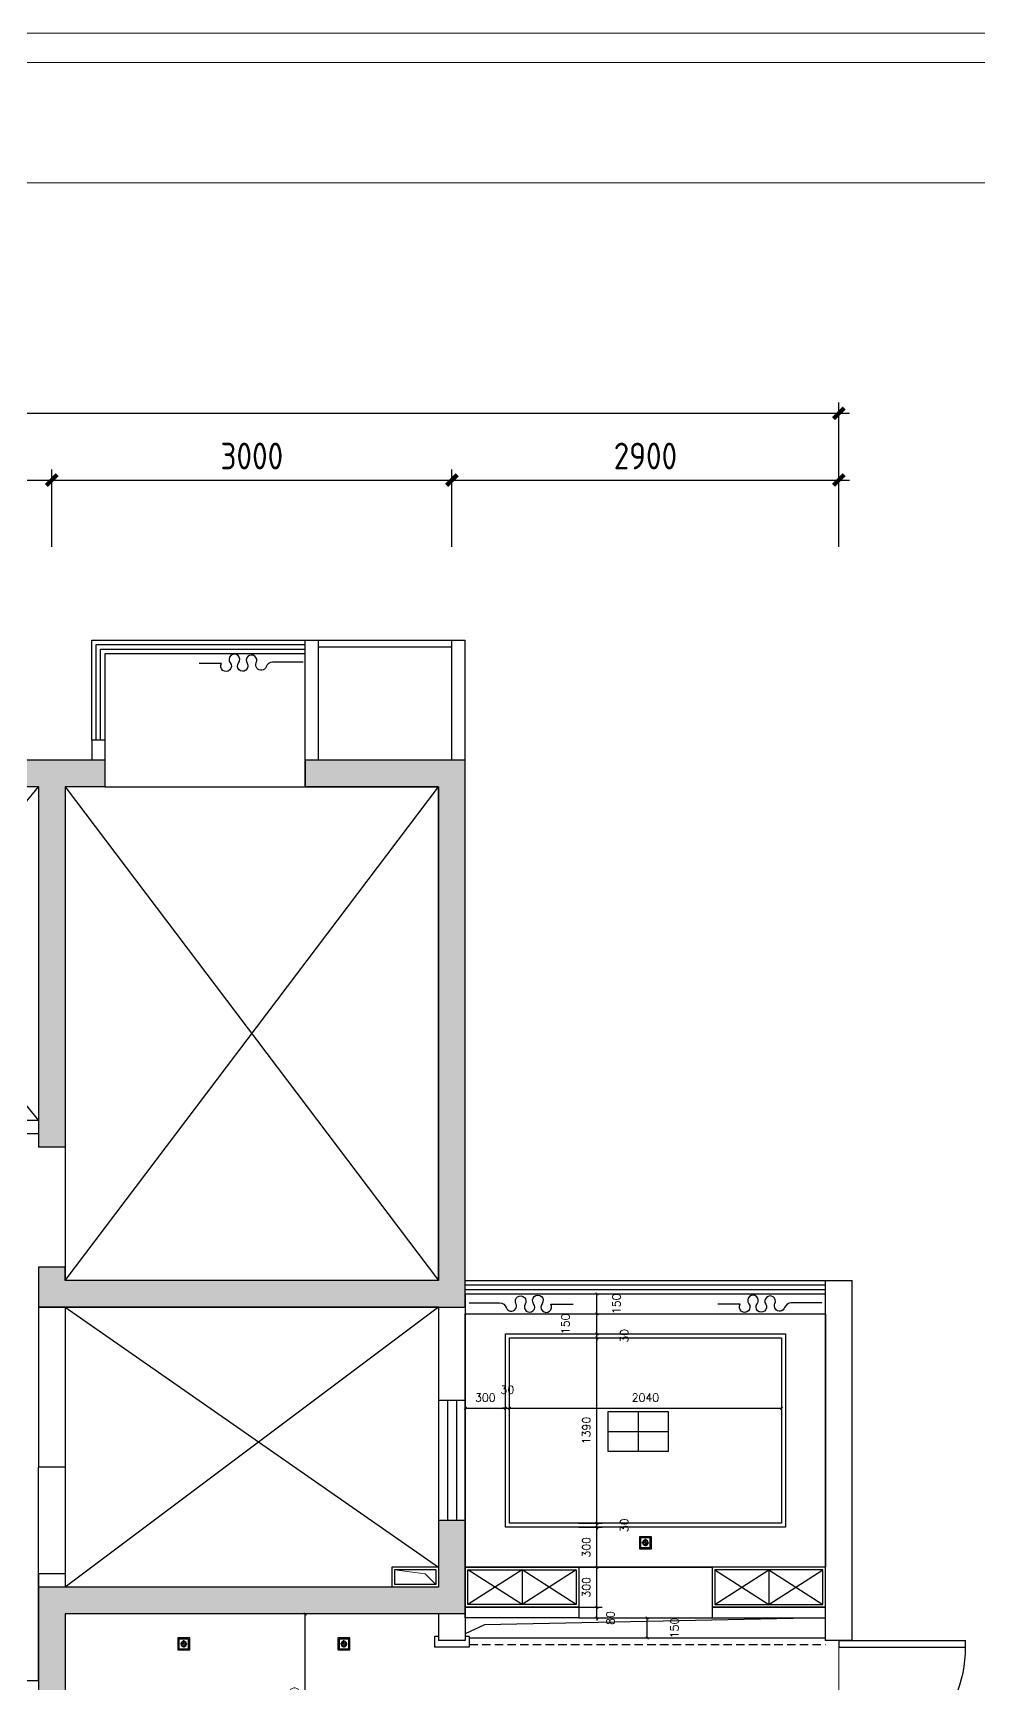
# Model space of a CAD drawing. Extents: x 643133 to 135659452, y -425133 to -387116.
# Drawn here: x 781572 to 788662, y -399492 to -387116 of the extents above; entities that cross this region are included whole.
import ezdxf

# ---------------------------------------------------------------- set-up
doc = ezdxf.new("R2010")
doc.units = 0
doc.header["$LTSCALE"] = 10
doc.header["$MEASUREMENT"] = 0
doc.linetypes.add('DASHED2', pattern=[9.525, 6.35, -3.175])
for name, color, linetype in [('30', 30, 'Continuous'), ('34', 34, 'Continuous'), ('38', 38, 'Continuous')]:
    doc.layers.add(name, color=color, linetype=linetype)
doc.layers.add('极细线', color=250, linetype='Continuous', lineweight=9)
doc.styles.get("Standard").update_dxf_attribs({"font": 'gbenor.shx', "bigfont": 'gbcbig.shx'})
doc.styles.add('外部标注', font='complex.shx')
doc.dimstyles.new('平面布局内部', dxfattribs={"dimtxt": 60, "dimasz": 20, "dimexe": 40, "dimexo": 0, "dimgap": 50, "dimtad": 1, "dimdec": 0, "dimzin": 0, "dimdsep": 46, "dimtxsty": '外部标注', "dimblk": 'ARCHTICK', "dimcen": 5, "dimclrt": 56, "dimadec": 0, "dimazin": 0, "dimtfac": 1, "dimtdec": 0, "dimtmove": 2, "dimatfit": 3, "dimldrblk": 'DOT', "dimfxl": 40, "dimtolj": 1, "dimtzin": 0, "dimarcsym": 0})

# ---------------------------------------------------------------- blocks, each defined once
blk = doc.blocks.new('_ArchTick')
at = {"color": 0, "linetype": 'ByBlock', "const_width": 0.4}
blk.add_lwpolyline([(-0.5, -0.5), (0.5, 0.5)], dxfattribs=at)
blk = doc.blocks.new('A$C4FE514A6')
at = {"layer": '38'}
h = blk.add_hatch(color=256, dxfattribs=at)
h.paths.add_polyline_path([(218, 150), (202, 150, -0.198912), (186, 114, -0.198912), (150, 98), (150, 82, 0.198912), (198, 102, 0.198912)])
h.paths.add_polyline_path([(150, 218), (150, 202, -0.414214), (202, 150), (218, 150, 0.414214)])
h.paths.add_polyline_path([(150, 202), (150, 218, 0.198912), (102, 198, 0.198912), (82, 150), (98, 150, -0.198912), (114, 186, -0.198912)])
h.paths.add_polyline_path([(150, 82), (150, 98, -0.414214), (98, 150), (82, 150, 0.414214)])
at = {"layer": '34'}
for p, q in [((140, 150), (67, 150)), ((145, 150), (155, 150)), ((150, 160), (150, 247)), ((150, 145), (150, 155)), ((150, 140), (150, 62)), ((160, 150), (236, 150))]:
    blk.add_line(p, q, dxfattribs=at)
at = {"layer": '34', "linetype": 'ByBlock'}
blk.add_lwpolyline([(300, 0), (0, 0), (0, 300), (300, 300)], close=True, dxfattribs=at)
at = {"layer": '34'}
for radius in [67.7, 51.6]:
    blk.add_circle((150, 150), radius, dxfattribs=at)
at = {"layer": '38', "linetype": 'ByBlock'}
blk.add_lwpolyline([(270, 30), (30, 30), (30, 270), (270, 270)], close=True, dxfattribs=at)
blk = doc.blocks.new('*D106')
at = {"layer": '34', "color": 0, "lineweight": -2}
for p, q in [((783705, -398967), (783572, -398967)), ((783612, -400267), (783612, -398967)), ((783713, -400267), (783572, -400267))]:
    blk.add_line(p, q, dxfattribs=at)
at = {"layer": 'Defpoints', "color": 0}
for p in [(783612, -398967), (783705, -398967), (783713, -400267)]:
    blk.add_point(p, dxfattribs=at)
at = {"layer": '34', "color": 0, "lineweight": -2, "xscale": 20, "yscale": 20, "zscale": 20}
for p, rotation in [((783612, -398967), 90), ((783612, -400267), 270)]:
    blk.add_blockref('_ArchTick', p, dxfattribs=dict(at, rotation=rotation))
at = {"layer": '34', "color": 56, "insert": (783532, -399617), "char_height": 60, "attachment_point": 5, "rotation": 90, "style": '外部标注'}
blk.add_mtext('\\A1;1300', dxfattribs=at)
blk = doc.blocks.new('_Dot')
at = {"color": 0, "linetype": 'ByBlock', "lineweight": -2}
blk.add_line((-0.5, 0), (-1, 0), dxfattribs=at)
at = {"color": 0, "linetype": 'ByBlock', "const_width": 0.5}
blk.add_lwpolyline([(-0.25, 0, 1), (0.25, 0, 1)], format="xyb", close=True, dxfattribs=at)
blk = doc.blocks.new('*D260')
at = {"layer": '34', "color": 0, "lineweight": -2}
for p, q in [((786124, -398997), (786215, -398997)), ((786175, -399147), (786175, -398997)), ((786124, -399147), (786215, -399147))]:
    blk.add_line(p, q, dxfattribs=at)
at = {"layer": 'Defpoints', "color": 0}
for p in [(786124, -398997), (786175, -398997), (786124, -399147)]:
    blk.add_point(p, dxfattribs=at)
at = {"layer": '34', "color": 0, "lineweight": -2, "xscale": 20, "yscale": 20, "zscale": 20}
for p, rotation in [((786175, -398997), 90), ((786175, -399147), 270)]:
    blk.add_blockref('_ArchTick', p, dxfattribs=dict(at, rotation=rotation))
at = {"layer": '34', "color": 56, "insert": (786380, -399072), "char_height": 60, "attachment_point": 5, "rotation": 90, "style": '外部标注'}
blk.add_mtext('\\A1;150', dxfattribs=at)
blk = doc.blocks.new('*D262')
at = {"layer": '34', "color": 0, "lineweight": -2}
for p, q in [((785662, -398917), (785839, -398917)), ((785662, -398997), (785839, -398997)), ((785799, -398917), (785799, -398897)), ((785799, -398997), (785799, -398917)), ((785799, -398997), (785799, -399017))]:
    blk.add_line(p, q, dxfattribs=at)
at = {"layer": 'Defpoints', "color": 0}
for p in [(785662, -398917), (785662, -398997), (785799, -398917)]:
    blk.add_point(p, dxfattribs=at)
at = {"layer": '34', "color": 0, "lineweight": -2, "xscale": 20, "yscale": 20, "zscale": 20}
for p, rotation in [((785799, -398917), 270), ((785799, -398997), 90)]:
    blk.add_blockref('_ArchTick', p, dxfattribs=dict(at, rotation=rotation))
at = {"layer": '34', "color": 56, "insert": (785900, -398997), "char_height": 60, "attachment_point": 5, "rotation": 90, "style": '外部标注'}
blk.add_mtext('\\A1;80', dxfattribs=at)
blk = doc.blocks.new('*D263')
at = {"layer": '34', "color": 0, "lineweight": -2}
for p, q in [((785662, -398617), (785839, -398617)), ((785799, -398917), (785799, -398617)), ((785662, -398917), (785839, -398917))]:
    blk.add_line(p, q, dxfattribs=at)
at = {"layer": 'Defpoints', "color": 0}
for p in [(785662, -398617), (785799, -398617), (785662, -398917)]:
    blk.add_point(p, dxfattribs=at)
at = {"layer": '34', "color": 0, "lineweight": -2, "xscale": 20, "yscale": 20, "zscale": 20}
for p, rotation in [((785799, -398617), 90), ((785799, -398917), 270)]:
    blk.add_blockref('_ArchTick', p, dxfattribs=dict(at, rotation=rotation))
at = {"layer": '34', "color": 56, "insert": (785719, -398767), "char_height": 60, "attachment_point": 5, "rotation": 90, "style": '外部标注'}
blk.add_mtext('\\A1;300', dxfattribs=at)
blk = doc.blocks.new('*D264')
at = {"layer": '34', "color": 0, "lineweight": -2}
for p, q in [((785662, -398317), (785839, -398317)), ((785799, -398617), (785799, -398317)), ((785662, -398617), (785839, -398617))]:
    blk.add_line(p, q, dxfattribs=at)
at = {"layer": 'Defpoints', "color": 0}
for p in [(785662, -398317), (785799, -398317), (785662, -398617)]:
    blk.add_point(p, dxfattribs=at)
at = {"layer": '34', "color": 0, "lineweight": -2, "xscale": 20, "yscale": 20, "zscale": 20}
for p, rotation in [((785799, -398317), 90), ((785799, -398617), 270)]:
    blk.add_blockref('_ArchTick', p, dxfattribs=dict(at, rotation=rotation))
at = {"layer": '34', "color": 56, "insert": (785719, -398467), "char_height": 60, "attachment_point": 5, "rotation": 90, "style": '外部标注'}
blk.add_mtext('\\A1;300', dxfattribs=at)
blk = doc.blocks.new('*D265')
at = {"layer": '34', "color": 0, "lineweight": -2}
for p, q in [((785660, -398287), (785839, -398287)), ((785662, -398317), (785839, -398317)), ((785799, -398287), (785799, -398267)), ((785799, -398317), (785799, -398287)), ((785799, -398317), (785799, -398337))]:
    blk.add_line(p, q, dxfattribs=at)
at = {"layer": 'Defpoints', "color": 0}
for p in [(785660, -398287), (785662, -398317), (785799, -398287)]:
    blk.add_point(p, dxfattribs=at)
at = {"layer": '34', "color": 0, "lineweight": -2, "xscale": 20, "yscale": 20, "zscale": 20}
for p, rotation in [((785799, -398287), 270), ((785799, -398317), 90)]:
    blk.add_blockref('_ArchTick', p, dxfattribs=dict(at, rotation=rotation))
at = {"layer": '34', "color": 56, "insert": (786004, -398302), "char_height": 60, "attachment_point": 5, "rotation": 90, "style": '外部标注'}
blk.add_mtext('\\A1;30', dxfattribs=at)
blk = doc.blocks.new('*D266')
at = {"layer": '34', "color": 0, "lineweight": -2}
for p, q in [((785737, -396897), (785839, -396897)), ((785799, -398287), (785799, -396897)), ((785660, -398287), (785839, -398287))]:
    blk.add_line(p, q, dxfattribs=at)
at = {"layer": 'Defpoints', "color": 0}
for p in [(785737, -396897), (785799, -396897), (785660, -398287)]:
    blk.add_point(p, dxfattribs=at)
at = {"layer": '34', "color": 0, "lineweight": -2, "xscale": 20, "yscale": 20, "zscale": 20}
for p, rotation in [((785799, -396897), 90), ((785799, -398287), 270)]:
    blk.add_blockref('_ArchTick', p, dxfattribs=dict(at, rotation=rotation))
at = {"layer": '34', "color": 56, "insert": (785719, -397592), "char_height": 60, "attachment_point": 5, "rotation": 90, "style": '外部标注'}
blk.add_mtext('\\A1;1390', dxfattribs=at)
blk = doc.blocks.new('*D267')
at = {"layer": '34', "color": 0, "lineweight": -2}
for p, q in [((785737, -396867), (785839, -396867)), ((785799, -396867), (785799, -396847)), ((785799, -396897), (785799, -396867)), ((785737, -396897), (785839, -396897)), ((785799, -396897), (785799, -396917))]:
    blk.add_line(p, q, dxfattribs=at)
at = {"layer": 'Defpoints', "color": 0}
for p in [(785737, -396867), (785799, -396867), (785737, -396897)]:
    blk.add_point(p, dxfattribs=at)
at = {"layer": '34', "color": 0, "lineweight": -2, "xscale": 20, "yscale": 20, "zscale": 20}
for p, rotation in [((785799, -396867), 270), ((785799, -396897), 90)]:
    blk.add_blockref('_ArchTick', p, dxfattribs=dict(at, rotation=rotation))
at = {"layer": '34', "color": 56, "insert": (786004, -396882), "char_height": 60, "attachment_point": 5, "rotation": 90, "style": '外部标注'}
blk.add_mtext('\\A1;30', dxfattribs=at)
blk = doc.blocks.new('*D268')
at = {"layer": '34', "color": 0, "lineweight": -2}
for p, q in [((785693, -396717), (785839, -396717)), ((785799, -396867), (785799, -396717)), ((785737, -396867), (785839, -396867))]:
    blk.add_line(p, q, dxfattribs=at)
at = {"layer": 'Defpoints', "color": 0}
for p in [(785693, -396717), (785799, -396717), (785737, -396867)]:
    blk.add_point(p, dxfattribs=at)
at = {"layer": '34', "color": 0, "lineweight": -2, "xscale": 20, "yscale": 20, "zscale": 20}
for p, rotation in [((785799, -396717), 90), ((785799, -396867), 270)]:
    blk.add_blockref('_ArchTick', p, dxfattribs=dict(at, rotation=rotation))
at = {"layer": '34', "color": 56, "insert": (785563, -396792), "char_height": 60, "attachment_point": 5, "rotation": 90, "style": '外部标注'}
blk.add_mtext('\\A1;150', dxfattribs=at)
blk = doc.blocks.new('*D269')
at = {"layer": '34', "color": 0, "lineweight": -2}
for p, q in [((785693, -396567), (785839, -396567)), ((785799, -396717), (785799, -396567)), ((785693, -396717), (785839, -396717))]:
    blk.add_line(p, q, dxfattribs=at)
at = {"layer": 'Defpoints', "color": 0}
for p in [(785693, -396567), (785799, -396567), (785693, -396717)]:
    blk.add_point(p, dxfattribs=at)
at = {"layer": '34', "color": 0, "lineweight": -2, "xscale": 20, "yscale": 20, "zscale": 20}
for p, rotation in [((785799, -396567), 90), ((785799, -396717), 270)]:
    blk.add_blockref('_ArchTick', p, dxfattribs=dict(at, rotation=rotation))
at = {"layer": '34', "color": 56, "insert": (785945, -396642), "char_height": 60, "attachment_point": 5, "rotation": 90, "style": '外部标注'}
blk.add_mtext('\\A1;150', dxfattribs=at)
blk = doc.blocks.new('*D270')
at = {"layer": '34', "color": 0, "lineweight": -2}
for p, q in [((784812, -397367), (784812, -397465)), ((785112, -397367), (785112, -397465)), ((784812, -397425), (785112, -397425))]:
    blk.add_line(p, q, dxfattribs=at)
at = {"layer": 'Defpoints', "color": 0}
for p in [(784812, -397367), (785112, -397367), (785112, -397425)]:
    blk.add_point(p, dxfattribs=at)
at = {"layer": '34', "color": 0, "lineweight": -2, "xscale": 20, "yscale": 20, "zscale": 20, "rotation": 180}
blk.add_blockref('_ArchTick', (784812, -397425), dxfattribs=at)
at = {"layer": '34', "color": 0, "lineweight": -2, "xscale": 20, "yscale": 20, "zscale": 20}
blk.add_blockref('_ArchTick', (785112, -397425), dxfattribs=at)
at = {"layer": '34', "color": 56, "insert": (784962, -397345), "char_height": 60, "attachment_point": 5, "style": '外部标注'}
blk.add_mtext('\\A1;300', dxfattribs=at)
blk = doc.blocks.new('*D271')
at = {"layer": '34', "color": 0, "lineweight": -2}
for p, q in [((785112, -397367), (785112, -397465)), ((785142, -397367), (785142, -397465)), ((785112, -397425), (785092, -397425)), ((785112, -397425), (785142, -397425)), ((785142, -397425), (785162, -397425))]:
    blk.add_line(p, q, dxfattribs=at)
at = {"layer": 'Defpoints', "color": 0}
for p in [(785112, -397367), (785142, -397367), (785142, -397425)]:
    blk.add_point(p, dxfattribs=at)
at = {"layer": '34', "color": 0, "lineweight": -2, "xscale": 20, "yscale": 20, "zscale": 20}
blk.add_blockref('_ArchTick', (785112, -397425), dxfattribs=at)
at = {"layer": '34', "color": 0, "lineweight": -2, "xscale": 20, "yscale": 20, "zscale": 20, "rotation": 180}
blk.add_blockref('_ArchTick', (785142, -397425), dxfattribs=at)
at = {"layer": '34', "color": 56, "insert": (785127, -397286), "char_height": 60, "attachment_point": 5, "style": '外部标注'}
blk.add_mtext('\\A1;30', dxfattribs=at)
blk = doc.blocks.new('*D272')
at = {"layer": '34', "color": 0, "lineweight": -2}
for p, q in [((785142, -397367), (785142, -397465)), ((787182, -397367), (787182, -397465)), ((785142, -397425), (787182, -397425))]:
    blk.add_line(p, q, dxfattribs=at)
at = {"layer": 'Defpoints', "color": 0}
for p in [(785142, -397367), (787182, -397367), (787182, -397425)]:
    blk.add_point(p, dxfattribs=at)
at = {"layer": '34', "color": 0, "lineweight": -2, "xscale": 20, "yscale": 20, "zscale": 20, "rotation": 180}
blk.add_blockref('_ArchTick', (785142, -397425), dxfattribs=at)
at = {"layer": '34', "color": 0, "lineweight": -2, "xscale": 20, "yscale": 20, "zscale": 20}
blk.add_blockref('_ArchTick', (787182, -397425), dxfattribs=at)
at = {"layer": '34', "color": 56, "insert": (786162, -397345), "char_height": 60, "attachment_point": 5, "style": '外部标注'}
blk.add_mtext('\\A1;2040', dxfattribs=at)

msp = doc.modelspace()

# ---------------------------------------------------------------- hatches: boundary and pattern name
at = {"layer": '34'}
for points in [[(781812.2, -392766.8), (782112.2, -392766.8), (782112.2, -392566.8), (781712.2, -392566.8), (780662.2, -392566.8), (780662.2, -392766.8), (781612.2, -392766.8), (781612.2, -395466.8), (781812.2, -395466.8)], [(781812.2, -396366.8), (781612.2, -396366.8), (781612.2, -396666.8), (784812.2, -396666.8), (784812.2, -392566.8), (783612.2, -392566.8), (783612.2, -392766.8), (784612.2, -392766.8), (784612.2, -396466.8), (781812.2, -396466.8)], [(781612.2, -398766.8), (781612.2, -399666.8), (781812.2, -399666.8), (781812.2, -398966.8), (784812.2, -398966.8), (784812.2, -398266.8), (784612.2, -398266.8), (784612.2, -398766.8)]]:
    msp.add_hatch(color=256, dxfattribs=at).paths.add_polyline_path(points)

# ---------------------------------------------------------------- linework, layer by layer
at = {"layer": '30'}
for p, q in [((787612.2, -390466.8), (787612.2, -389886.8)), ((787692.2, -389966.8), (774132.2, -389966.8)), ((781712.2, -390966.8), (781712.2, -390386.8)), ((781712.2, -390966.8), (781712.2, -390386.8)), ((784712.2, -390966.8), (784712.2, -390386.8)), ((784712.2, -390966.8), (784712.2, -390386.8)), ((787612.2, -390966.8), (787612.2, -390386.8)), ((779482.2, -390466.8), (781792.2, -390466.8)), ((781632.2, -390466.8), (784792.2, -390466.8)), ((784632.2, -390466.8), (787692.2, -390466.8)), ((783612.2, -392566.8), (783612.2, -391666.8)), ((783612.2, -391666.8), (783712.2, -391666.8)), ((783712.2, -392566.8), (783712.2, -391666.8)), ((784712.2, -392566.8), (784712.2, -391666.8)), ((784712.2, -391666.8), (784812.2, -391666.8)), ((784812.2, -392566.8), (784812.2, -391666.8)), ((782112.2, -392416.8), (782012.2, -392416.8)), ((782012.2, -392416.8), (782012.2, -392566.8)), ((782112.2, -392766.8), (782112.2, -392416.8)), ((781712.2, -392566.8), (780662.2, -392566.8)), ((782112.2, -392566.8), (781712.2, -392566.8)), ((784812.2, -392566.8), (783612.2, -392566.8)), ((783612.2, -392766.8), (783612.2, -392566.8)), ((784812.2, -396566.8), (784812.2, -392566.8)), ((781612.2, -392766.8), (780662.2, -392766.8)), ((781612.2, -392766.8), (781612.2, -395466.8)), ((782112.2, -392766.8), (781812.2, -392766.8)), ((781812.2, -392766.8), (781812.2, -395466.8)), ((784612.2, -392766.8), (783612.2, -392766.8)), ((784612.2, -396466.8), (784612.2, -392766.8)), ((781612.2, -395266.8), (780312.2, -395266.8)), ((781612.2, -395366.8), (780512.2, -395366.8)), ((781812.2, -395466.8), (781612.2, -395466.8)), ((781612.2, -396366.8), (781612.2, -397866.8)), ((781812.2, -396366.8), (781612.2, -396366.8)), ((781812.2, -396366.8), (781812.2, -396466.8)), ((784612.2, -396466.8), (781812.2, -396466.8)), ((787512.2, -399166.8), (787512.2, -396466.8)), ((787512.2, -396466.8), (787712.2, -396466.8)), ((787712.2, -399066.8), (787712.2, -396466.8)), ((784812.2, -396566.8), (784812.2, -397366.8)), ((784612.2, -396666.8), (781612.2, -396666.8)), ((781812.2, -396666.8), (781812.2, -397866.8)), ((784612.2, -396666.8), (784612.2, -397366.8)), ((784812.2, -397366.8), (784612.2, -397366.8)), ((781812.2, -397866.8), (781612.2, -397866.8)), ((784812.2, -398266.8), (784612.2, -398266.8)), ((784612.2, -398266.8), (784612.2, -398766.8)), ((784812.2, -398266.8), (784812.2, -399166.8)), ((784612.2, -398616.8), (784262.2, -398616.8)), ((784262.2, -398616.8), (784262.2, -398766.8)), ((781612.2, -398666.8), (781612.2, -399666.8)), ((781812.2, -398666.8), (781612.2, -398666.8)), ((781812.2, -398666.8), (781812.2, -398766.8)), ((784612.2, -398766.8), (781612.2, -398766.8)), ((781812.2, -398966.8), (781812.2, -399666.8)), ((784812.2, -398966.8), (781812.2, -398966.8)), ((784612.2, -398966.8), (784612.2, -399166.8)), ((787712.2, -399166.8), (787712.2, -399066.8)), ((784812.2, -399166.8), (784612.2, -399166.8)), ((787712.2, -399166.8), (787512.2, -399166.8))]:
    msp.add_line(p, q, dxfattribs=at)
msp.add_lwpolyline([(781812.2, -396366.8), (781612.2, -396366.8), (781612.2, -396666.8), (784812.2, -396666.8), (784812.2, -392566.8), (783612.2, -392566.8), (783612.2, -392766.8), (784612.2, -392766.8), (784612.2, -396466.8), (781812.2, -396466.8), (781812.2, -396366.8)], dxfattribs=at)
at = {"layer": '34'}
for p, q in [((782045.5, -392416.8), (782045.5, -391700.1)), ((782045.5, -391700.1), (783612.2, -391700.1)), ((782078.9, -392416.8), (782078.9, -391733.5)), ((782078.9, -391733.5), (783612.2, -391733.5)), ((779562.2, -392766.8), (781612.2, -395266.8)), ((779562.2, -395266.8), (781612.2, -392766.8)), ((781812.2, -392766.8), (784612.2, -396466.8)), ((781812.2, -396466.8), (784612.2, -392766.8)), ((782112.2, -392766.8), (783612.2, -392766.8)), ((781812.2, -395466.8), (781812.2, -396366.8)), ((784812.2, -396500.1), (787512.2, -396500.1)), ((784812.2, -396533.5), (787512.2, -396533.5)), ((781812.2, -396666.8), (784612.2, -398616.8)), ((784612.2, -396666.8), (781812.2, -398766.8)), ((784678.9, -397366.8), (784678.9, -398266.8)), ((784745.5, -397366.8), (784745.5, -398266.8)), ((781612.2, -399466.8), (781612.2, -397866.8)), ((781812.2, -397866.8), (781812.2, -398666.8)), ((785662.2, -398616.8), (786662.2, -398616.8)), ((784592.2, -398636.8), (784282.2, -398636.8)), ((784282.2, -398636.8), (784282.2, -398746.8)), ((784592.2, -398746.8), (784282.2, -398746.8)), ((784592.2, -398636.8), (784592.2, -398746.8)), ((785237.2, -398896.8), (784832.2, -398636.8)), ((785237.2, -398636.8), (784832.2, -398896.8)), ((785237.2, -398636.8), (785237.2, -398896.8)), ((785642.2, -398636.8), (785237.2, -398896.8)), ((785642.2, -398896.8), (785237.2, -398636.8)), ((786682.2, -398636.8), (787087.2, -398896.8)), ((786682.2, -398896.8), (787087.2, -398636.8)), ((787086.1, -398636.8), (787086.1, -398896.8)), ((787086.1, -398636.8), (787086.1, -398896.8)), ((787086.1, -398896.8), (787491.1, -398636.8)), ((787086.1, -398636.8), (787491.1, -398896.8)), ((785662.2, -398996.8), (786662.2, -398996.8)), ((784582.2, -399136.8), (784582.2, -399216.8)), ((784612.2, -399136.8), (784582.2, -399136.8)), ((784842.2, -399216.8), (784582.2, -399216.8)), ((784842.2, -399136.8), (784812.2, -399136.8)), ((784842.2, -399136.8), (784842.2, -399216.8)), ((784842.2, -399146.8), (787512.2, -399146.8)), ((787612.2, -399166.8), (787612.2, -399216.8)), ((787612.2, -399166.8), (788562.2, -399166.8)), ((787612.2, -399216.8), (788562.2, -399216.8)), ((788562.2, -399216.8), (788562.2, -399166.8)), ((780512.2, -399466.8), (781612.2, -399466.8))]:
    msp.add_line(p, q, dxfattribs=at)
at = {"layer": '34', "color": 1}
for p, q in [((786107, -397449.7), (786107, -397749.7)), ((785882, -397599.7), (786332, -397599.7))]:
    msp.add_line(p, q, dxfattribs=at)
at = {"layer": '34', "color": 1, "linetype": 'DASHED2'}
msp.add_line((784842.2, -399196.8), (787512.2, -399196.8), dxfattribs=at)
at = {"layer": '34'}
for points in [[(783596.5, -391831.4), (783367.9, -391831.4, 0.3193219), (783318.9, -391866.2, -1.0604581), (783245.9, -391835.9, 1.7092371), (783176.7, -391840.1, -1.9463262), (783113.1, -391836.9, 2.0696578), (783050.3, -391836.9, -1.9119515), (782984.6, -391841.1), (782882.1, -391841.1), (782817.3, -391841.1)], [(784841.1, -396635.6), (785069.7, -396635.6, -0.3193219), (785118.7, -396670.4, 1.0604581), (785191.7, -396640.1, -1.7092371), (785260.9, -396644.3, 1.9463262), (785324.5, -396641.1, -2.0696578), (785387.3, -396641.1, 1.9119515), (785453, -396645.3), (785555.4, -396645.3), (785620.2, -396645.3)], [(787483.2, -396635.6), (787254.7, -396635.6, 0.3193219), (787205.7, -396670.4, -1.0604581), (787132.7, -396640.1, 1.7092371), (787063.5, -396644.3, -1.9463262), (786999.8, -396641.1, 2.0696578), (786937.1, -396641.1, -1.9119515), (786871.3, -396645.3), (786768.9, -396645.3), (786704.1, -396645.3)]]:
    msp.add_lwpolyline(points, format="xyb", dxfattribs=at)
for points in [[(784812.2, -396716.8), (787512.2, -396716.8), (787512.2, -398616.8), (784812.2, -398616.8)], [(784812.2, -396716.8), (787512.2, -396716.8), (787512.2, -398616.8), (784812.2, -398616.8)], [(785112.2, -396866.8), (787212.2, -396866.8), (787212.2, -398316.8), (785112.2, -398316.8)], [(785142.2, -396896.8), (787182.2, -396896.8), (787182.2, -398286.8), (785142.2, -398286.8)], [(784812.2, -398616.8), (785662.2, -398616.8), (785662.2, -398916.8), (784812.2, -398916.8)], [(787512.2, -398616.8), (786662.2, -398616.8), (786662.2, -398916.8), (787512.2, -398916.8)], [(784832.2, -398636.8), (785642.2, -398636.8), (785642.2, -398896.8), (784832.2, -398896.8)], [(787492.2, -398636.8), (786682.2, -398636.8), (786682.2, -398896.8), (787492.2, -398896.8)], [(785662.2, -398996.8), (784812.2, -398996.8), (784812.2, -398916.8), (785662.2, -398916.8)], [(786662.2, -398996.8), (787512.2, -398996.8), (787512.2, -398916.8), (786662.2, -398916.8)]]:
    msp.add_lwpolyline(points, close=True, dxfattribs=at)
at = {"layer": '34', "color": 1}
msp.add_lwpolyline([(785882, -397449.7), (786332, -397449.7), (786332, -397749.7), (785882, -397749.7)], close=True, dxfattribs=at)
at = {"layer": '34'}
msp.add_lwpolyline([(787512.2, -398996.8), (784955.2, -399049.5), (784812.2, -399116.8)], dxfattribs=at)
at = {"layer": '38', "lineweight": 13}
msp.add_line((766686.2, -387115.9), (797574.5, -387115.9), dxfattribs=at)
at = {"layer": '38', "lineweight": 5}
for p, q in [((766908.4, -387338.1), (797352.3, -387338.1)), ((769629.6, -388237.8), (794179.5, -388237.8))]:
    msp.add_line(p, q, dxfattribs=at)
at = {"layer": '38'}
for p, q in [((782012.2, -391666.8), (783612.2, -391666.8)), ((782012.2, -392416.8), (782012.2, -391666.8)), ((783712.2, -391666.8), (784712.2, -391666.8)), ((782112.2, -392416.8), (782112.2, -391766.8)), ((782112.2, -391766.8), (783612.2, -391766.8)), ((783712.2, -391716.8), (784712.2, -391716.8)), ((784812.2, -396466.8), (787512.2, -396466.8)), ((784812.2, -396566.8), (787512.2, -396566.8)), ((784812.2, -396716.8), (787512.2, -396716.8)), ((784612.2, -397366.8), (784612.2, -398266.8)), ((784812.2, -397366.8), (784812.2, -398266.8))]:
    msp.add_line(p, q, dxfattribs=at)
msp.add_arc((787612.2, -399216.8), 950, 270, 0, dxfattribs=at)
at = {"layer": '极细线'}
for p, q in [((784512.2, -398665.2), (784282.2, -398636.8)), ((784592.2, -398746.8), (784512.2, -398665.2)), ((787612.2, -399216.8), (787612.2, -400166.8))]:
    msp.add_line(p, q, dxfattribs=at)

# ---------------------------------------------------------------- block references
at = {"xscale": -0.3000000000465661, "yscale": 0.2999999999883585, "zscale": 0.3}
for p in [(786207.2, -398477.7), (782747.2, -399236.8), (783947.2, -399236.8)]:
    msp.add_blockref('A$C4FE514A6', p, dxfattribs=at)
at = {"layer": '30', "xscale": 80, "yscale": 80, "zscale": 80}
for p in [(787612.2, -389966.8), (781712.2, -390466.8), (784712.2, -390466.8), (787612.2, -390466.8)]:
    msp.add_blockref('_ArchTick', p, dxfattribs=at)
at = {"layer": '30', "xscale": 80, "yscale": 80, "zscale": 80, "rotation": 180}
for p in [(781712.2, -390466.8), (784712.2, -390466.8)]:
    msp.add_blockref('_ArchTick', p, dxfattribs=at)

# ---------------------------------------------------------------- texts
at = {"layer": '30', "char_height": 200, "attachment_point": 5}
for s, insert in [('3000', (783212.2, -390286.8)), ('2900', (786162.2, -390286.8))]:
    msp.add_mtext(s, dxfattribs=dict(at, insert=insert))

# ---------------------------------------------------------------- dimensions: what is measured, and where the dimension line sits
at = {"layer": '34'}
for base, p1, p2, picture, middle in [((785799.5, -396566.8), (785692.6, -396716.8), (785692.6, -396566.8), '*D269', (785945.5, -396641.8)), ((785799.5, -396716.8), (785736.7, -396866.8), (785692.6, -396716.8), '*D268', (785562.6, -396791.8)), ((785799.5, -398916.8), (785662.2, -398996.8), (785662.2, -398916.8), '*D262', (785899.6, -398996.8))]:
    dim = msp.add_linear_dim(base=base, p1=p1, p2=p2, angle=90, dimstyle='平面布局内部', dxfattribs=at)
    dim.commit()
    dim.dimension.update_dxf_attribs({"geometry": picture, "text_midpoint": middle, "dimtype": 160})
for base, p1, p2, picture, middle in [((785799.5, -396896.8), (785660, -398286.8), (785736.7, -396896.8), '*D266', (785719.5, -397591.8)), ((785799.5, -396866.8), (785736.7, -396896.8), (785736.7, -396866.8), '*D267', (786004.5, -396881.8)), ((785799.5, -398286.8), (785662.2, -398316.8), (785660, -398286.8), '*D265', (786004.5, -398301.8)), ((785799.5, -398316.8), (785662.2, -398616.8), (785662.2, -398316.8), '*D264', (785719.5, -398466.8)), ((785799.5, -398616.8), (785662.2, -398916.8), (785662.2, -398616.8), '*D263', (785719.5, -398766.8)), ((783612.1, -398966.8), (783712.8, -400266.8), (783705.5, -398966.8), '*D106', (783532.1, -399616.8)), ((786175.4, -398996.8), (786124, -399146.8), (786124, -398996.8), '*D260', (786380.4, -399071.8))]:
    dim = msp.add_linear_dim(base=base, p1=p1, p2=p2, angle=90, dimstyle='平面布局内部', dxfattribs=at)
    dim.commit()
    dim.dimension.update_dxf_attribs({"geometry": picture, "text_midpoint": middle})
dim = msp.add_linear_dim(base=(785142.2, -397425.1), p1=(785112.2, -397366.8), p2=(785142.2, -397366.8), dimstyle='平面布局内部', dxfattribs=at)
dim.commit()
dim.dimension.update_dxf_attribs({"geometry": '*D271', "text_midpoint": (785127.2, -397286.3), "dimtype": 160})
for base, p1, p2, picture, middle in [((785112.2, -397425.1), (784812.2, -397366.8), (785112.2, -397366.8), '*D270', (784962.2, -397345.1)), ((787182.2, -397425.1), (785142.2, -397366.8), (787182.2, -397366.8), '*D272', (786162.2, -397345.1))]:
    dim = msp.add_linear_dim(base=base, p1=p1, p2=p2, dimstyle='平面布局内部', dxfattribs=at)
    dim.commit()
    dim.dimension.update_dxf_attribs({"geometry": picture, "text_midpoint": middle})

doc.saveas('drawing.dxf')
